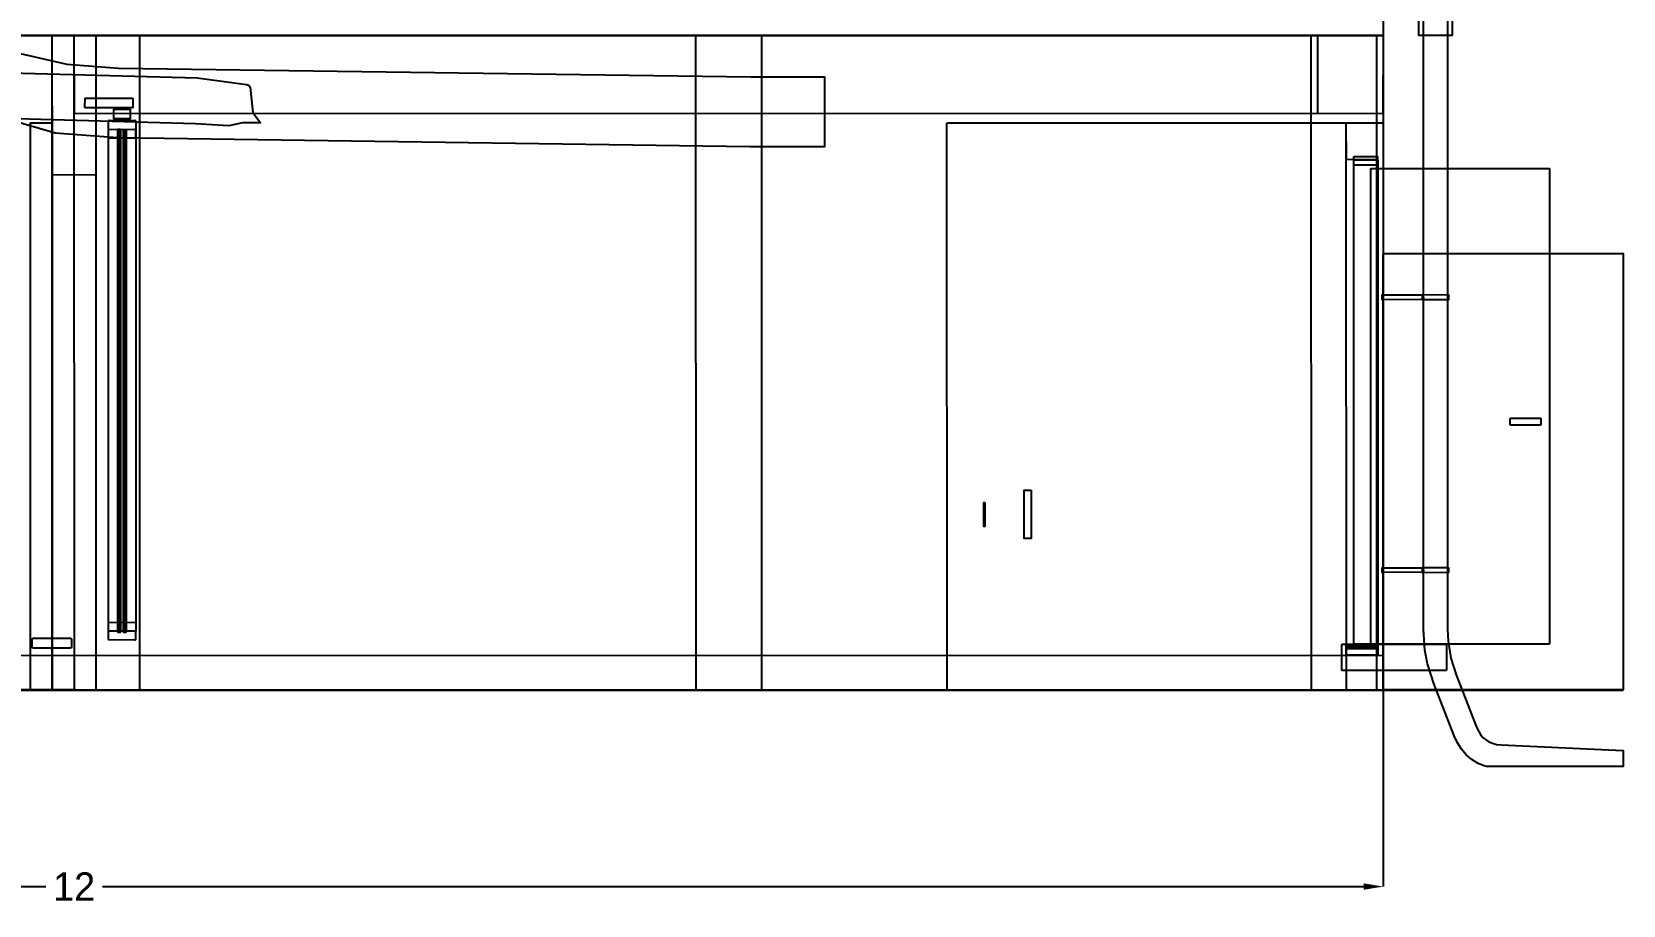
# Model space of a CAD drawing. Header units: metres. Extents: x 359.6 to 413.1, y -1 to 8.9.
# Drawn here: x 365.81 to 373.1, y -0.99 to 3.02 of the extents above; entities that cross this region are included whole.
import ezdxf

# ---------------------------------------------------------------- set-up
doc = ezdxf.new("R2010")
doc.units = ezdxf.units.M
doc.layers.add('COTAS', color=4, linetype='Continuous')
doc.layers.add('VISTA', color=8, linetype='Continuous')
doc.dimstyles.get("Standard").update_dxf_attribs({"dimtxt": 2.5, "dimasz": 2.5, "dimexe": 1.25, "dimexo": 0.625, "dimtad": 1, "dimcen": 2.5, "dimazin": 3, "dimtfac": 1, "dimtmove": 0, "dimatfit": 3})

# ---------------------------------------------------------------- blocks, each defined once
blk = doc.blocks.new('_CLOSEDFILLED')
at = {"color": 0, "linetype": 'BYBLOCK'}
blk.add_solid([(-1, 0.164), (0, 0), (-1, -0.164)], dxfattribs=at)
blk = doc.blocks.new('*D1')
for p, q in [((360, 0), (360, -0.9)), ((372, 0), (372, -0.9)), ((360.09, -0.9), (365.87, -0.9)), ((366.13, -0.9), (371.91, -0.9))]:
    blk.add_line(p, q)
at = {"layer": 'Defpoints'}
for p in [(360, 0), (372, 0), (360, -0.9)]:
    blk.add_point(p, dxfattribs=at)
at = {"layer": 'COTAS', "xscale": 0.09, "yscale": 0.09, "rotation": 180}
blk.add_blockref('_CLOSEDFILLED', (360, -0.9), dxfattribs=at)
at = {"layer": 'COTAS', "xscale": 0.09, "yscale": 0.09}
blk.add_blockref('_CLOSEDFILLED', (372, -0.9), dxfattribs=at)
at = {"layer": 'COTAS', "insert": (366, -0.9), "char_height": 0.13, "attachment_point": 5}
blk.add_mtext('12', dxfattribs=at)

msp = doc.modelspace()

# ---------------------------------------------------------------- linework, layer by layer
at = {"layer": 'VISTA'}
msp.add_line((359.6, 0), (373.1, 0), dxfattribs=at)
for points in [[(365.73, 8.7), (365.73, 3.13), (365.722639, 2.997972), (365.706949, 2.925148), (365.767016, 2.914248), (365.967277, 2.867657), (366.203037, 2.849971), (369.101975, 2.809988), (369.44, 2.81), (369.44, 2.49), (369.098025, 2.490012), (366.196962, 2.530029), (365.912724, 2.552343), (365.592983, 2.645752), (365.579212, 2.828046), (365.417361, 2.902028), (365.41, 3.13), (365.41, 8.7), (365.73, 8.7)], [(372.316999, 3.29), (372.316999, 3), (372.163, 3), (372.163, 3.29), (372.316999, 3.29)], [(372, 3.2), (372, 3), (360, 3), (360, 3.2), (372, 3.2)], [(360, 2.9955), (360.0045, 3), (371.995501, 3), (372, 2.9955), (372, 0.0045), (371.995501, 0), (360.0045, 0), (360, 0.0045), (360, 2.9955)], [(360, 2.9955), (360.001895, 2.999169), (365.9955, 3), (365.999169, 2.998105), (366, 0.0045), (365.998105, 0.000831), (360.001318, 0.001318), (360, 2.9955)], [(365.9, 3), (366.1, 3), (366.1, 0), (365.9, 0), (365.9, 3)], [(365.9, 2.9955), (365.9045, 3), (366.0955, 3), (366.1, 2.9955), (366.1, 2.3645), (366.0955, 2.36), (365.901318, 2.361318), (365.9, 2.9955)], [(365.9, 2.9955), (365.9045, 3), (366.0955, 3), (366.1, 2.9955), (366.1, 0.0045), (366.0955, 0), (365.901318, 0.001318), (365.9, 2.9955)], [(366, 2.9955), (366.0045, 3), (366.2955, 3), (366.3, 2.9955), (366.3, 0.0045), (366.2955, 0), (366.001318, 0.001318), (366, 2.9955)], [(366, 2.9955), (366.0045, 3), (371.995501, 3), (372, 2.9955), (372, 2.6445), (371.995501, 2.64), (366.001318, 2.641318), (366, 2.9955)], [(368.85, 2.9983), (368.8517, 3), (369.1483, 3), (369.15, 2.9983), (369.15, 0.0017), (369.1483, 0), (368.850848, 0.0005), (368.85, 2.9983)], [(371.67, 2.9955), (371.6745, 3), (371.9655, 3), (371.969999, 2.9955), (371.969999, 0.0045), (371.9655, 0), (371.671318, 0.001318), (371.67, 2.9955)], [(371.700831, 2.998105), (371.7045, 3), (371.998106, 2.999169), (372, 2.9955), (371.999169, 2.641895), (371.995501, 2.64), (371.701319, 2.641318), (371.700831, 2.998105)], [(366.202343, 2.813426), (366.202343, 2.813426), (366.202343, 2.813426), (366.202343, 2.813426)], [(366.268, 2.7125), (366.27, 2.7105), (366.27, 2.6695), (366.268, 2.6675), (366.052, 2.6675), (366.05, 2.6695), (366.050586, 2.711914), (366.268, 2.7125)], [(366.268, 2.7125), (366.27, 2.7105), (366.27, 2.6695), (366.268, 2.6675), (366.052, 2.6675), (366.05, 2.6695), (366.050586, 2.711914), (366.268, 2.7125)], [(366.268, 2.7125), (366.27, 2.7105), (366.27, 2.6695), (366.268, 2.6675), (366.052, 2.6675), (366.05, 2.6695), (366.050586, 2.711914), (366.268, 2.7125)], [(366.268, 2.7125), (366.27, 2.7105), (366.27, 2.6695), (366.268, 2.6675), (366.052, 2.6675), (366.05, 2.6695), (366.050586, 2.711914), (366.268, 2.7125)], [(366.268, 2.7125), (366.27, 2.7105), (366.27, 2.6695), (366.268, 2.6675), (366.052, 2.6675), (366.05, 2.6695), (366.050586, 2.711914), (366.268, 2.7125)], [(366.2575, 2.6625), (366.2575, 2.6175), (366.1825, 2.6175), (366.1825, 2.6625), (366.2575, 2.6625)], [(365.9, 2.6), (365.9, 0), (365.8, 0), (365.8, 2.6), (365.9, 2.6)], [(366.158672, 2.609828), (366.1615, 2.611), (366.280816, 2.610261), (366.2825, 2.607), (366.281762, 2.530684), (366.2785, 2.529), (366.159184, 2.529738), (366.1575, 2.533), (366.158672, 2.609828)], [(366.158672, 2.609828), (366.1615, 2.611), (366.280816, 2.610261), (366.2825, 2.607), (366.281762, 2.530684), (366.2785, 2.529), (366.159184, 2.529738), (366.1575, 2.533), (366.158672, 2.609828)], [(366.2785, 2.57), (366.281329, 2.568828), (366.2825, 2.566), (366.2825, 0.274), (366.281329, 0.271172), (366.2785, 0.27), (366.1615, 0.27), (366.158672, 0.271172), (366.1575, 0.274), (366.158672, 2.568828), (366.2785, 2.57)], [(366.2785, 2.57), (366.281329, 2.568828), (366.2825, 2.566), (366.2825, 0.274), (366.281329, 0.271172), (366.2785, 0.27), (366.1615, 0.27), (366.158672, 0.271172), (366.1575, 0.274), (366.158672, 2.568828), (366.2785, 2.57)], [(366.2785, 2.57), (366.281329, 2.568828), (366.2825, 2.566), (366.2825, 0.274), (366.281329, 0.271172), (366.2785, 0.27), (366.1615, 0.27), (366.158672, 0.271172), (366.1575, 0.274), (366.158672, 2.568828), (366.2785, 2.57)], [(366.2785, 2.57), (366.281329, 2.568828), (366.2825, 2.566), (366.2825, 0.274), (366.281329, 0.271172), (366.2785, 0.27), (366.1615, 0.27), (366.158672, 0.271172), (366.1575, 0.274), (366.158672, 2.568828), (366.2785, 2.57)], [(366.159191, 2.609309), (366.159706, 2.609528), (366.158973, 2.609528), (366.159191, 2.609309)], [(366.159191, 2.609309), (366.159706, 2.609528), (366.158973, 2.609528), (366.159191, 2.609309)], [(366.158973, 2.567795), (366.159706, 2.568528), (366.159191, 2.568309), (366.158973, 2.567795)], [(366.158973, 2.567795), (366.159706, 2.568528), (366.159191, 2.568309), (366.158973, 2.567795)], [(366.158973, 2.567795), (366.159706, 2.568528), (366.159191, 2.568309), (366.158973, 2.567795)], [(366.158973, 2.567795), (366.159706, 2.568528), (366.159191, 2.568309), (366.158973, 2.567795)], [(366.2025, 2.57), (366.2025, 2.558), (366.2005, 2.558), (366.2005, 2.57), (366.2025, 2.57)], [(366.2025, 2.57), (366.2025, 2.558), (366.2005, 2.558), (366.2005, 2.57), (366.2025, 2.57)], [(366.2025, 2.558), (366.2025, 0.282), (366.2005, 0.282), (366.2005, 2.558), (366.2025, 2.558)], [(366.2025, 2.558), (366.2025, 0.282), (366.2005, 0.282), (366.2005, 2.558), (366.2025, 2.558)], [(366.2025, 2.558), (366.2025, 0.282), (366.2005, 0.282), (366.2005, 2.558), (366.2025, 2.558)], [(366.2025, 2.558), (366.2025, 0.282), (366.2005, 0.282), (366.2005, 2.558), (366.2025, 2.558)], [(366.2115, 2.57), (366.2115, 0.27), (366.2025, 0.27), (366.2025, 2.57), (366.2115, 2.57)], [(366.2115, 2.57), (366.2115, 0.27), (366.2025, 0.27), (366.2025, 2.57), (366.2115, 2.57)], [(366.2135, 2.57), (366.2135, 2.558), (366.2115, 2.558), (366.2115, 2.57), (366.2135, 2.57)], [(366.2135, 2.57), (366.2135, 2.558), (366.2115, 2.558), (366.2115, 2.57), (366.2135, 2.57)], [(366.2135, 2.558), (366.2135, 0.282), (366.2115, 0.282), (366.2115, 2.558), (366.2135, 2.558)], [(366.2135, 2.558), (366.2135, 0.282), (366.2115, 0.282), (366.2115, 2.558), (366.2135, 2.558)], [(366.2135, 2.558), (366.2135, 0.282), (366.2115, 0.282), (366.2115, 2.558), (366.2135, 2.558)], [(366.2135, 2.558), (366.2135, 0.282), (366.2115, 0.282), (366.2115, 2.558), (366.2135, 2.558)], [(366.2285, 2.56655), (366.2285, 2.55455), (366.226501, 2.55455), (366.226501, 2.56655), (366.2285, 2.56655)], [(366.2285, 2.56655), (366.2285, 2.55455), (366.226501, 2.55455), (366.226501, 2.56655), (366.2285, 2.56655)], [(366.2285, 2.55455), (366.2285, 0.28545), (366.226501, 0.28545), (366.226501, 2.55455), (366.2285, 2.55455)], [(366.2285, 2.55455), (366.2285, 0.28545), (366.226501, 0.28545), (366.226501, 2.55455), (366.2285, 2.55455)], [(366.2285, 2.55455), (366.2285, 0.28545), (366.226501, 0.28545), (366.226501, 2.55455), (366.2285, 2.55455)], [(366.2285, 2.55455), (366.2285, 0.28545), (366.226501, 0.28545), (366.226501, 2.55455), (366.2285, 2.55455)], [(366.2375, 2.56655), (366.2375, 0.27345), (366.2285, 0.27345), (366.2285, 2.56655), (366.2375, 2.56655)], [(366.2375, 2.56655), (366.2375, 0.27345), (366.2285, 0.27345), (366.2285, 2.56655), (366.2375, 2.56655)], [(366.2395, 2.56655), (366.2395, 2.55455), (366.2375, 2.55455), (366.2375, 2.56655), (366.2395, 2.56655)], [(366.2395, 2.56655), (366.2395, 2.55455), (366.2375, 2.55455), (366.2375, 2.56655), (366.2395, 2.56655)], [(366.2395, 2.55455), (366.2395, 0.28545), (366.2375, 0.28545), (366.2375, 2.55455), (366.2395, 2.55455)], [(366.2395, 2.55455), (366.2395, 0.28545), (366.2375, 0.28545), (366.2375, 2.55455), (366.2395, 2.55455)], [(366.2395, 2.55455), (366.2395, 0.28545), (366.2375, 0.28545), (366.2375, 2.55455), (366.2395, 2.55455)], [(366.2395, 2.55455), (366.2395, 0.28545), (366.2375, 0.28545), (366.2375, 2.55455), (366.2395, 2.55455)], [(366.281028, 2.609528), (366.280295, 2.609528), (366.28081, 2.609309), (366.281028, 2.609528)], [(366.281028, 2.609528), (366.280295, 2.609528), (366.28081, 2.609309), (366.281028, 2.609528)], [(366.280295, 2.568528), (366.281028, 2.567795), (366.281028, 2.568528), (366.280295, 2.568528)], [(366.280295, 2.568528), (366.281028, 2.567795), (366.281028, 2.568528), (366.280295, 2.568528)], [(366.280295, 2.568528), (366.281028, 2.567795), (366.281028, 2.568528), (366.280295, 2.568528)], [(366.280295, 2.568528), (366.281028, 2.567795), (366.281028, 2.568528), (366.280295, 2.568528)], [(370.000831, 2.598105), (370.0045, 2.6), (371.998105, 2.599169), (372, 2.5955), (371.999169, 0.001895), (371.9955, 0), (370.001318, 0.001318), (370.000831, 2.598105)], [(371.83, 2.5955), (371.834499, 2.6), (371.9655, 2.6), (371.969999, 2.5955), (371.969999, 0.0045), (371.9655, 0), (371.831318, 0.001318), (371.83, 2.5955)], [(371.83, 2.5955), (371.834499, 2.6), (371.9655, 2.6), (371.969999, 2.5955), (371.969999, 0.0045), (371.9655, 0), (371.831318, 0.001318), (371.83, 2.5955)], [(371.830831, 2.598105), (371.834499, 2.6), (371.968104, 2.599169), (371.969999, 2.5955), (371.969169, 2.431895), (371.9655, 2.43), (371.831318, 2.431318), (371.830831, 2.598105)], [(366.159191, 2.53069), (366.158973, 2.531205), (366.158973, 2.530472), (366.159191, 2.53069)], [(366.159191, 2.53069), (366.158973, 2.531205), (366.158973, 2.530472), (366.159191, 2.53069)], [(366.28081, 2.53069), (366.280295, 2.530472), (366.281028, 2.530472), (366.28081, 2.53069)], [(366.28081, 2.53069), (366.280295, 2.530472), (366.281028, 2.530472), (366.28081, 2.53069)], [(371.865, 2.4283), (371.8667, 2.43), (371.9733, 2.43), (371.975, 2.4283), (371.975, 0.2117), (371.9733, 0.21), (371.865849, 0.2105), (371.865, 2.4283)], [(371.865, 2.4283), (371.8667, 2.43), (371.9733, 2.43), (371.975, 2.4283), (371.975, 0.2117), (371.9733, 0.21), (371.865849, 0.2105), (371.865, 2.4283)], [(371.865716, 2.444686), (371.974687, 2.444284), (371.974284, 2.405314), (371.865849, 2.4055), (371.865716, 2.444686)], [(371.943145, 2.388526), (371.945999, 2.39), (372.761025, 2.389354), (372.762499, 2.3865), (372.761853, 0.211474), (372.758999, 0.21), (371.945999, 0.21), (371.943524, 0.211025), (371.943145, 2.388526)], [(371.944245, 2.388254), (371.944245, 2.38897), (371.943529, 2.388254), (371.944245, 2.388254)], [(372.76121, 2.388712), (372.760753, 2.38897), (372.760753, 2.388254), (372.76121, 2.388712)], [(372, 1.9955), (372.004499, 2), (373.1, 2), (373.1, 0.001137), (372.001318, 0.001318), (372, 1.9955)], [(372.184, 1.811), (372.185, 1.79), (371.996, 1.789), (371.995293, 1.810707), (372.184, 1.811)], [(372.299, 1.812), (372.3, 1.789), (372.181, 1.788), (372.180293, 1.811707), (372.299, 1.812)], [(372.299, 1.812), (372.3, 1.789), (372.181, 1.788), (372.180293, 1.811707), (372.299, 1.812)], [(372.584498, 1.246), (372.720498, 1.246), (372.722498, 1.244), (372.722498, 1.216), (372.720498, 1.214), (372.584498, 1.214), (372.582499, 1.216), (372.582499, 1.244), (372.584498, 1.246)], [(370.386, 0.916), (370.386, 0.695), (370.354, 0.695), (370.354, 0.916), (370.386, 0.916)], [(370.174, 0.86), (370.174, 0.75), (370.17, 0.75), (370.17, 0.86), (370.174, 0.86)], [(370.174, 0.86), (370.174, 0.75), (370.17, 0.75), (370.17, 0.86), (370.174, 0.86)], [(372.184, 0.561), (372.185, 0.54), (371.996, 0.539), (371.995293, 0.560707), (372.184, 0.561)], [(372.299, 0.562), (372.3, 0.539), (372.181, 0.538), (372.180293, 0.561707), (372.299, 0.562)], [(372.299, 0.562), (372.3, 0.539), (372.181, 0.538), (372.180293, 0.561707), (372.299, 0.562)], [(366.158672, 0.309828), (366.1615, 0.311), (366.280816, 0.310262), (366.2825, 0.307), (366.281762, 0.230684), (366.2785, 0.229), (366.159184, 0.229738), (366.1575, 0.233), (366.158672, 0.309828)], [(366.158672, 0.309828), (366.1615, 0.311), (366.280816, 0.310262), (366.2825, 0.307), (366.281762, 0.230684), (366.2785, 0.229), (366.159184, 0.229738), (366.1575, 0.233), (366.158672, 0.309828)], [(366.159191, 0.309309), (366.159706, 0.309528), (366.158973, 0.309528), (366.159191, 0.309309)], [(366.159191, 0.309309), (366.159706, 0.309528), (366.158973, 0.309528), (366.159191, 0.309309)], [(366.281028, 0.309528), (366.280295, 0.309528), (366.28081, 0.309309), (366.281028, 0.309528)], [(366.281028, 0.309528), (366.280295, 0.309528), (366.28081, 0.309309), (366.281028, 0.309528)], [(365.808, 0.1985), (365.808, 0.2315), (365.809757, 0.235743), (365.814, 0.2375), (365.982, 0.2375), (365.986242, 0.235743), (365.988, 0.2315), (365.988, 0.1985), (365.986242, 0.194257), (365.982, 0.1925), (365.814, 0.1925), (365.809757, 0.194257), (365.808, 0.1985)], [(365.808, 0.1985), (365.808, 0.2315), (365.809757, 0.235743), (365.814, 0.2375), (365.982, 0.2375), (365.986242, 0.235743), (365.988, 0.2315), (365.988, 0.1985), (365.986242, 0.194257), (365.982, 0.1925), (365.814, 0.1925), (365.809757, 0.194257), (365.808, 0.1985)], [(366.159706, 0.271472), (366.158973, 0.272205), (366.158973, 0.271472), (366.159706, 0.271472)], [(366.159706, 0.271472), (366.158973, 0.272205), (366.158973, 0.271472), (366.159706, 0.271472)], [(366.159706, 0.271472), (366.158973, 0.272205), (366.158973, 0.271472), (366.159706, 0.271472)], [(366.159706, 0.271472), (366.158973, 0.272205), (366.158973, 0.271472), (366.159706, 0.271472)], [(366.159191, 0.230691), (366.158973, 0.231205), (366.158973, 0.230472), (366.159191, 0.230691)], [(366.159191, 0.230691), (366.158973, 0.231205), (366.158973, 0.230472), (366.159191, 0.230691)], [(366.2025, 0.282), (366.2025, 0.27), (366.2005, 0.27), (366.2005, 0.282), (366.2025, 0.282)], [(366.2025, 0.282), (366.2025, 0.27), (366.2005, 0.27), (366.2005, 0.282), (366.2025, 0.282)], [(366.2115, 0.27), (366.2115, 0.264), (366.2025, 0.264), (366.2025, 0.27), (366.2115, 0.27)], [(366.2115, 0.27), (366.2115, 0.264), (366.2025, 0.264), (366.2025, 0.27), (366.2115, 0.27)], [(366.2115, 0.27), (366.2115, 0.264), (366.2025, 0.264), (366.2025, 0.27), (366.2115, 0.27)], [(366.2115, 0.27), (366.2115, 0.264), (366.2025, 0.264), (366.2025, 0.27), (366.2115, 0.27)], [(366.2135, 0.282), (366.2135, 0.27), (366.2115, 0.27), (366.2115, 0.282), (366.2135, 0.282)], [(366.2135, 0.282), (366.2135, 0.27), (366.2115, 0.27), (366.2115, 0.282), (366.2135, 0.282)], [(366.2285, 0.28545), (366.2285, 0.27345), (366.226501, 0.27345), (366.226501, 0.28545), (366.2285, 0.28545)], [(366.2285, 0.28545), (366.2285, 0.27345), (366.226501, 0.27345), (366.226501, 0.28545), (366.2285, 0.28545)], [(366.2375, 0.27345), (366.2375, 0.26745), (366.2285, 0.26745), (366.2285, 0.27345), (366.2375, 0.27345)], [(366.2375, 0.27345), (366.2375, 0.26745), (366.2285, 0.26745), (366.2285, 0.27345), (366.2375, 0.27345)], [(366.2375, 0.27345), (366.2375, 0.26745), (366.2285, 0.26745), (366.2285, 0.27345), (366.2375, 0.27345)], [(366.2375, 0.27345), (366.2375, 0.26745), (366.2285, 0.26745), (366.2285, 0.27345), (366.2375, 0.27345)], [(366.2375, 0.26745), (366.2375, 0.264), (366.2285, 0.264), (366.2285, 0.26745), (366.2375, 0.26745)], [(366.2375, 0.26745), (366.2375, 0.264), (366.2285, 0.264), (366.2285, 0.26745), (366.2375, 0.26745)], [(366.2375, 0.26745), (366.2375, 0.264), (366.2285, 0.264), (366.2285, 0.26745), (366.2375, 0.26745)], [(366.2375, 0.26745), (366.2375, 0.264), (366.2285, 0.264), (366.2285, 0.26745), (366.2375, 0.26745)], [(366.2395, 0.28545), (366.2395, 0.27345), (366.2375, 0.27345), (366.2375, 0.28545), (366.2395, 0.28545)], [(366.2395, 0.28545), (366.2395, 0.27345), (366.2375, 0.27345), (366.2375, 0.28545), (366.2395, 0.28545)], [(366.28081, 0.230691), (366.280295, 0.230472), (366.281028, 0.230472), (366.28081, 0.230691)], [(366.28081, 0.230691), (366.280295, 0.230472), (366.281028, 0.230472), (366.28081, 0.230691)], [(366.281028, 0.271472), (366.281028, 0.272205), (366.28081, 0.271691), (366.281028, 0.271472)], [(366.281028, 0.271472), (366.281028, 0.272205), (366.28081, 0.271691), (366.281028, 0.271472)], [(366.281028, 0.271472), (366.281028, 0.272205), (366.28081, 0.271691), (366.281028, 0.271472)], [(366.281028, 0.271472), (366.281028, 0.272205), (366.28081, 0.271691), (366.281028, 0.271472)], [(371.995501, 0.16), (372, 0.1555), (372, 0.0045), (371.995501, 0), (360.0045, 0), (360, 0.0045), (360.001318, 0.158682), (371.995501, 0.16)], [(371.814, 0.21), (372.286, 0.21), (372.288829, 0.208828), (372.29, 0.206), (372.29, 0.094), (372.288829, 0.091172), (372.286, 0.09), (371.814, 0.09), (371.811172, 0.091172), (371.81, 0.094), (371.810739, 0.208316), (371.814, 0.21)], [(371.81169, 0.208309), (371.812205, 0.208528), (371.811473, 0.208528), (371.81169, 0.208309)], [(371.975, 0.21), (371.975, 0.2), (371.83, 0.2), (371.83, 0.21), (371.975, 0.21)], [(371.975, 0.2), (371.975, 0.192), (371.83, 0.192), (371.83, 0.2), (371.975, 0.2)], [(371.975, 0.192), (371.975, 0.19), (371.83, 0.19), (371.83, 0.192), (371.975, 0.192)], [(371.975, 0.19), (371.975, 0.16), (371.83, 0.16), (371.83, 0.19), (371.975, 0.19)], [(371.943526, 0.211364), (371.943788, 0.211288), (371.943526, 0.211364), (371.943526, 0.211364)], [(371.944245, 0.21103), (371.944245, 0.211746), (371.943529, 0.211746), (371.944245, 0.21103)], [(372.288527, 0.208528), (372.287795, 0.208528), (372.28831, 0.208309), (372.288527, 0.208528)], [(372.760753, 0.21103), (372.761469, 0.211746), (372.760753, 0.211746), (372.760753, 0.21103)], [(372.761472, 0.211364), (372.76121, 0.211288), (372.761472, 0.211364), (372.761472, 0.211364)], [(371.81169, 0.091691), (371.811473, 0.092205), (371.811473, 0.091472), (371.81169, 0.091691)], [(372.28831, 0.091691), (372.287795, 0.091472), (372.288527, 0.091472), (372.28831, 0.091691)]]:
    msp.add_lwpolyline(points, close=True, dxfattribs=at)
for points in [[(372.295, 5.980529), (372.295, 0.278558), (372.297466, 0.224861), (372.310381, 0.14628), (372.334466, 0.069521), (372.427899, -0.169257), (372.447388, -0.2057), (372.458563, -0.21877), (372.484591, -0.237529), (372.519061, -0.248457), (372.540786, -0.250751), (373.1, -0.27664), (373.1, -0.35), (372.473149, -0.35), (372.466393, -0.34836), (372.435118, -0.335673), (372.40637, -0.318308), (372.380756, -0.296511), (372.358709, -0.270781), (372.34036, -0.241679), (372.3257, -0.209943), (372.231935, 0.029679), (372.203369, 0.120813), (372.191607, 0.183145), (372.184999, 0.278545), (372.184999, 5.980517)], [(365.47637, 2.834806), (366.564078, 2.80492), (366.79076, 2.77482), (366.801004, 2.771589), (366.807774, 2.762117), (366.81991, 2.646747), (366.855, 2.6), (366.772582, 2.59903), (366.70924, 2.58518), (366.555922, 2.59508), (365.46363, 2.625194)]]:
    msp.add_lwpolyline(points, dxfattribs=at)

# ---------------------------------------------------------------- dimensions: what is measured, and where the dimension line sits
at = {"layer": 'COTAS'}
dim = msp.add_linear_dim(base=(360, -0.9), p1=(360, 0), p2=(372, 0), dimstyle='Standard', override={"dimtxt": 0.13, "dimasz": 0.09}, dxfattribs=at)
dim.commit()
dim.dimension.update_dxf_attribs({"geometry": '*D1', "text_midpoint": (366, -0.9)})

doc.saveas('drawing.dxf')
